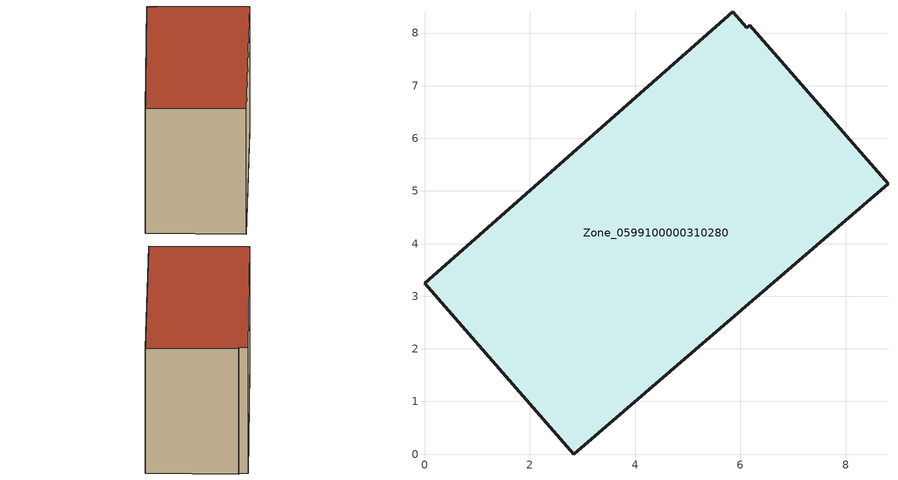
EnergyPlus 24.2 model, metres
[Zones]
Zone_0599100000310280
 floor ground (C_G): 5.86,8.4 6.12,8.11 6.18,8.14 8.81,5.14 2.84,0 0,3.24 z0
 wall outside (C_F): 2.84,0 8.81,5.14 6.18,8.14 6.12,8.11 5.86,8.4 0,3.24 2.84,0 z0:6.45
 roof outside (C_R): 6.12,8.11 5.86,8.4 0,3.24 2.84,0 8.81,5.14 6.18,8.14 z6.45
[BUILDING]
Pand.0599100000310280: North Axis=0; Terrain=City; Loads Convergence Tolerance Value=0.04; Temperature Convergence Tolerance Value=0.4; Solar Distribution=FullExterior; Maximum Number of Warmup Days=25; Minimum Number of Warmup Days=1
[Site:Location]
Rotterdam.The.Hague.AP_ZH_NLD Design_Conditions: Latitude=51.96; Longitude=4.45; Time Zone=1; Elevation=-4.5
[SITE:GROUNDTEMPERATURE:BUILDINGSURFACE]
18, 18, 18, 18, 18, 18, 18, 18, 18, 18, 18, 18
[MATERIAL] Thermal Absorptance=0.9; Solar Absorptance=0.7; Visible Absorptance=0.7
Name | Roughness | Thickness | Conductivity | Density | Specific Heat
G.TI.1946 | MediumSmooth | 0.15 | 1 | 540 | 1210
F.TI.1946 | Rough | 0.3 | 0.857143 | 1920 | 840
R.TI.1946 | MediumRough | 0.2 | 0.1 | 1500 | 1000
[CONSTRUCTION]
C_G: G.TI.1946
C_F: F.TI.1946
C_R: R.TI.1946
[ZONE]
Zone_0599100000310280: Type=1; Multiplier=1; Ceiling Height=Autocalculate; Volume=Autocalculate; Floor Area=autocalculate; Part of Total Floor Area=Yes
[ZONEINFILTRATION:DESIGNFLOWRATE]
Infil_Zone_0599100000310280: Zone or ZoneList or Space or SpaceList=Zone_0599100000310280; Schedule=AlwaysOn; Design Flow Rate Calculation Method=Flow/Area; Flow Rate per Floor Area=0.003; Constant Term Coefficient=1; Temperature Term Coefficient=0; Velocity Term Coefficient=0; Velocity Squared Term Coefficient=0
[HVACTEMPLATE:ZONE:IDEALLOADSAIRSYSTEM]
Zone_0599100000310280: Maximum Heating Supply Air Temperature=50; Minimum Cooling Supply Air Temperature=13; Maximum Heating Supply Air Humidity Ratio=0.0156; Minimum Cooling Supply Air Humidity Ratio=0.0077; Heating Limit=NoLimit; Cooling Limit=NoLimit; Dehumidification Control Type=ConstantSensibleHeatRatio; Cooling Sensible Heat Ratio=0.7; Dehumidification Setpoint=60; Humidification Control Type=None; Humidification Setpoint=30; Outdoor Air Method=None; Outdoor Air Flow Rate per Person=0.00944; Outdoor Air Flow Rate per Zone Floor Area=0; Outdoor Air Flow Rate per Zone=0; Demand Controlled Ventilation Type=None; Outdoor Air Economizer Type=NoEconomizer; Heat Recovery Type=None; Sensible Heat Recovery Effectiveness=0.7; Latent Heat Recovery Effectiveness=0.65
[ZONECONTROL:THERMOSTAT]
ThermostatControl_Zone_0599100000310280: Zone or ZoneList=Zone_0599100000310280; Control Type Schedule=DualSetpointControlType; Control 1=Thermostat_Zone_0599100000310280; Temperature Difference Between Cutout And Setpoint=0
[THERMOSTATSETPOINT:DUALSETPOINT]
Thermostat_Zone_0599100000310280: Heating Setpoint Temperature Schedule=HeatingSetpoint_Zone_0599100000310280; Cooling Setpoint Temperature Schedule=CoolingSetpoint_Zone_0599100000310280
[SCHEDULE:COMPACT]
HeatingSetpoint_Zone_0599100000310280: Through: 12/31, For: AllDays, Until: 24:00, 21
CoolingSetpoint_Zone_0599100000310280: Through: 12/31, For: AllDays, Until: 24:00, 24
DualSetpointControlType: Through: 12/31, For: AllDays, Until: 24:00, 4
AlwaysOn: Through: 12/31, For: AllDays, Until: 24:00, 1
